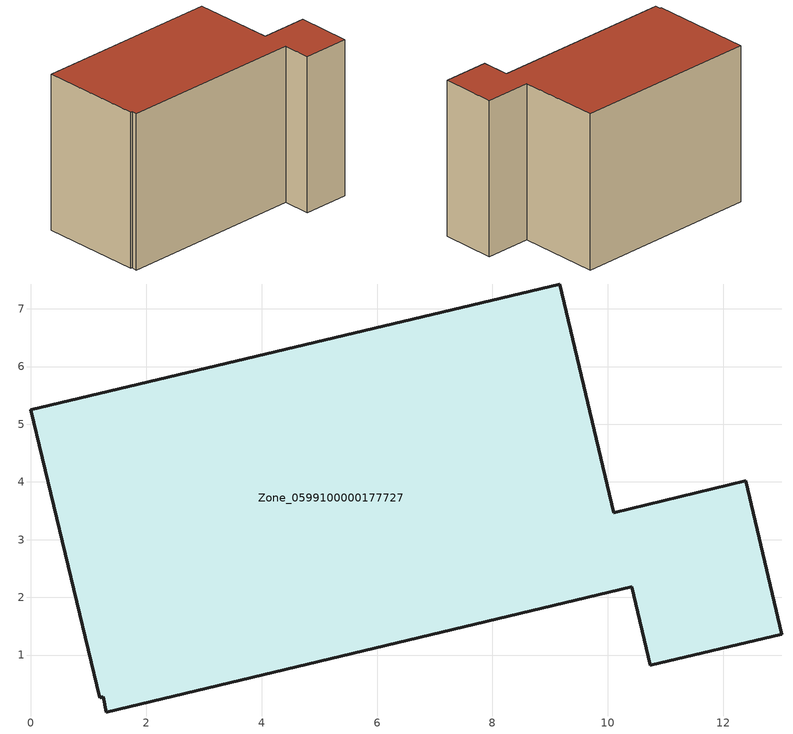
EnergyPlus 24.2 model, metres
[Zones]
Zone_0599100000177727
 floor ground (C_G): 1.26,0.28 1.19,0.26 0,5.25 9.16,7.43 10.1,3.47 12.39,4.02 13.01,1.36 10.73,0.82 10.41,2.18 1.3,0.01 z0
 wall outside (C_F): 10.41,2.18 10.73,0.82 13.01,1.36 12.39,4.02 10.1,3.47 9.16,7.43 0,5.25 1.19,0.26 1.26,0.28 1.3,0.01 10.41,2.18 z0:7.9
 roof outside (C_R): 1.3,0.01 10.41,2.18 10.73,0.82 13.01,1.36 12.39,4.02 10.1,3.47 9.16,7.43 0,5.25 1.19,0.26 1.26,0.28 z7.9
[BUILDING]
Pand.0599100000177727: North Axis=0; Terrain=City; Loads Convergence Tolerance Value=0.04; Temperature Convergence Tolerance Value=0.4; Solar Distribution=FullExterior; Maximum Number of Warmup Days=25; Minimum Number of Warmup Days=1
[Site:Location]
Rotterdam.The.Hague.AP_ZH_NLD Design_Conditions: Latitude=51.96; Longitude=4.45; Time Zone=1; Elevation=-4.5
[SITE:GROUNDTEMPERATURE:BUILDINGSURFACE]
18, 18, 18, 18, 18, 18, 18, 18, 18, 18, 18, 18
[MATERIAL] Thermal Absorptance=0.9; Solar Absorptance=0.7; Visible Absorptance=0.7
Name | Roughness | Thickness | Conductivity | Density | Specific Heat
G.TI.1975-1991 | MediumSmooth | 0.15 | 0.288461 | 540 | 1210
F.TI.1975-1991 | Rough | 0.3 | 0.230769 | 1920 | 840
R.TI.1975-1991 | MediumRough | 0.2 | 0.153846 | 1500 | 1000
[CONSTRUCTION]
C_G: G.TI.1975-1991
C_F: F.TI.1975-1991
C_R: R.TI.1975-1991
[ZONE]
Zone_0599100000177727: Type=1; Multiplier=1; Ceiling Height=Autocalculate; Volume=Autocalculate; Floor Area=autocalculate; Part of Total Floor Area=Yes
[ZONEINFILTRATION:DESIGNFLOWRATE]
Infil_Zone_0599100000177727: Zone or ZoneList or Space or SpaceList=Zone_0599100000177727; Schedule=AlwaysOn; Design Flow Rate Calculation Method=Flow/Area; Flow Rate per Floor Area=0.003; Constant Term Coefficient=1; Temperature Term Coefficient=0; Velocity Term Coefficient=0; Velocity Squared Term Coefficient=0
[HVACTEMPLATE:ZONE:IDEALLOADSAIRSYSTEM]
Zone_0599100000177727: Maximum Heating Supply Air Temperature=50; Minimum Cooling Supply Air Temperature=13; Maximum Heating Supply Air Humidity Ratio=0.0156; Minimum Cooling Supply Air Humidity Ratio=0.0077; Heating Limit=NoLimit; Cooling Limit=NoLimit; Dehumidification Control Type=ConstantSensibleHeatRatio; Cooling Sensible Heat Ratio=0.7; Dehumidification Setpoint=60; Humidification Control Type=None; Humidification Setpoint=30; Outdoor Air Method=None; Outdoor Air Flow Rate per Person=0.00944; Outdoor Air Flow Rate per Zone Floor Area=0; Outdoor Air Flow Rate per Zone=0; Demand Controlled Ventilation Type=None; Outdoor Air Economizer Type=NoEconomizer; Heat Recovery Type=None; Sensible Heat Recovery Effectiveness=0.7; Latent Heat Recovery Effectiveness=0.65
[ZONECONTROL:THERMOSTAT]
ThermostatControl_Zone_0599100000177727: Zone or ZoneList=Zone_0599100000177727; Control Type Schedule=DualSetpointControlType; Control 1=Thermostat_Zone_0599100000177727; Temperature Difference Between Cutout And Setpoint=0
[THERMOSTATSETPOINT:DUALSETPOINT]
Thermostat_Zone_0599100000177727: Heating Setpoint Temperature Schedule=HeatingSetpoint_Zone_0599100000177727; Cooling Setpoint Temperature Schedule=CoolingSetpoint_Zone_0599100000177727
[SCHEDULE:COMPACT]
HeatingSetpoint_Zone_0599100000177727: Through: 12/31, For: AllDays, Until: 24:00, 21
CoolingSetpoint_Zone_0599100000177727: Through: 12/31, For: AllDays, Until: 24:00, 24
DualSetpointControlType: Through: 12/31, For: AllDays, Until: 24:00, 4
AlwaysOn: Through: 12/31, For: AllDays, Until: 24:00, 1
